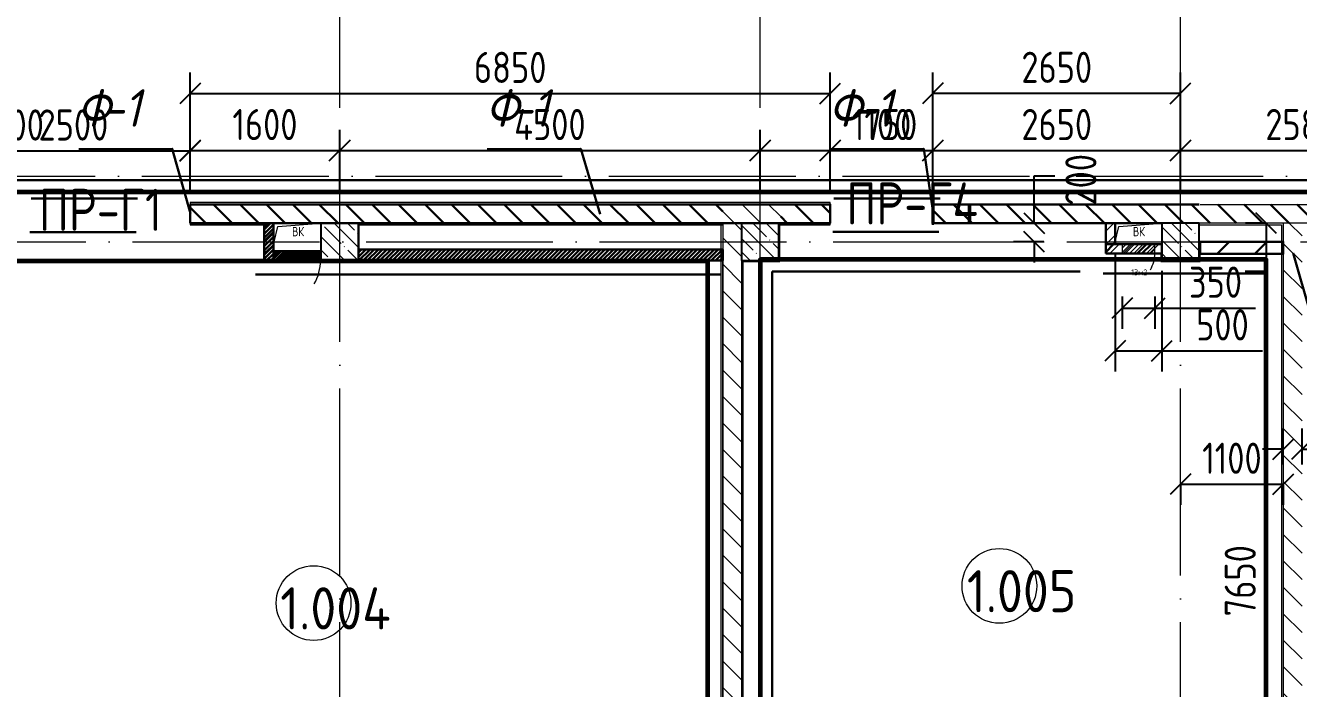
# Model space of a CAD drawing. Header units: millimetres. Extents: x -592259 to 288321, y -552984 to 293768.
# Drawn here: x 37687 to 51313, y 46197 to 53288 of the extents above; entities that cross this region are included whole.
import ezdxf

# ---------------------------------------------------------------- set-up
doc = ezdxf.new("R2010")
doc.units = ezdxf.units.MM
doc.linetypes.add('ADSK_Линия сетки', pattern=[2500, 2000, -250, 0, -250])
doc.layers.get('Defpoints').update_dxf_attribs({"color": 250})
for name, color, linetype, lineweight in [('0) блоки', 6, 'Continuous', 30), ('0.3) ПГП 5 вып', 4, 'Continuous', 30), ('0.3) ПГП 6 вып', 4, 'Continuous', 30), ('2)Фарх готовы', 3, 'Continuous', 30), ('2)Фархверки', 40, 'Continuous', 30), ('3) Перемычки готовы', 3, 'Continuous', 30), ('4) Штукатурка', 6, 'Continuous', 30), ('4.6) Швы', 6, 'Continuous', 30), ('4.7) Штук. 6 вып.', 6, 'Continuous', 30), ('6.1) Шпаклевка 5 вып.', 160, 'Continuous', 60), ('A-____-____-DIMS', 250, 'Continuous', 9), ('A-AREA-____-IDEN', 250, 'Continuous', 9), ('A-DETL-GENF-OTLN', 250, 'Continuous', 5), ('A-DOOR-____-MCUT', 250, 'Continuous', 5), ('A-DOOR-____-OTLN', 250, 'Continuous', 5), ('A-GLAZ-____-OTLN', 250, 'Continuous', 5), ('A-WALL-____-MCUT', 250, 'Continuous', 13), ('A-WALL-____-PATT', 250, 'Continuous', 13), ('A-WALL-FNSH-MCUT', 250, 'Continuous', 13), ('S-COLS-____-MCUT', 250, 'Continuous', 25), ('S-COLS-____-OTLN', 250, 'Continuous', 9), ('S-GRID-____-OTLN', 250, 'Continuous', 9)]:
    doc.layers.add(name, color=color, linetype=linetype, lineweight=lineweight)
doc.styles.add('ISOCPEUR', font='isocpeur.ttf', dxfattribs={"width": 0.8, "height": 100})
doc.styles.add('ISOCPEUR_1', font='isocpeur.ttf', dxfattribs={"width": 0.9, "height": 250})
doc.styles.add('ISOCPEUR_I', font='isocpeui.ttf', dxfattribs={"width": 0.9, "height": 12.5})
doc.styles.add('ISOCPEUR_I_1', font='ГОСТ тип А.ttf', dxfattribs={"height": 2500})
doc.styles.get("Standard").update_dxf_attribs({"font": 'ГОСТ тип А.ttf'})
doc.styles.add('А3', font='ГОСТ тип А.ttf')
doc.dimstyles.new('А3', dxfattribs={"dimtxt": 333, "dimasz": 222, "dimexe": 222, "dimexo": 111, "dimgap": 111, "dimtad": 1, "dimtoh": 1, "dimdec": 0, "dimrnd": 0.0015, "dimzin": 0, "dimdsep": 46, "dimtxsty": 'Standard', "dimblk": 'OBLIQUE', "dimcen": 0, "dimclrd": 7, "dimclre": 7, "dimclrt": 7, "dimadec": 0, "dimazin": 0, "dimtfac": 1, "dimtdec": 0, "dimtofl": 0, "dimtmove": 0, "dimatfit": 3, "dimfxl": 1, "dimtolj": 1, "dimtzin": 0, "dimarcsym": 0})
pattern_1 = [(135, (0, 0), (-141.42136, -141.42136), [])]
pattern_2 = [(45, (0, 0), (-70.71068, 70.71068), [])]
pattern_3 = [(45, (125, 0), (-22.6274, 22.6274), [])]

# ---------------------------------------------------------------- blocks, each defined once
blk = doc.blocks.new('BSC_Колонна _Прямоугольная - 400x400-V11-Кладочный план на отм_ 0_000_ Секция 1_')
at = {"layer": 'S-COLS-____-OTLN', "lineweight": 5}
h = blk.add_hatch(dxfattribs=at)
h.set_pattern_fill('FP_18', color=256, style=0, pattern_type=2)
h.set_pattern_definition([(135, (-41049.98, -50975), (-142.5619, -142.5619), []), (135, (-40907.42, -50975), (-142.5619, -142.5619), [252.016, -50.403, 3.353, -47.05])])
h.paths.add_polyline_path([(-200, -200), (200, -200), (200, 200), (-200, 200)])
at = {"layer": 'S-COLS-____-MCUT'}
for p, q in [((200, 200), (-200, 200)), ((-200, 200), (-200, -200)), ((200, -200), (200, 200)), ((-200, -200), (200, -200))]:
    blk.add_line(p, q, dxfattribs=at)
blk = doc.blocks.new('BSC_Колонна _Прямоугольная - 400x400-V12-Кладочный план на отм_ 0_000_ Секция 1_')
at = {"layer": 'S-COLS-____-OTLN', "lineweight": 5}
h = blk.add_hatch(dxfattribs=at)
h.set_pattern_fill('FP_19', color=256, style=0, pattern_type=2)
h.set_pattern_definition([(135, (-45549.98, -50975), (-142.5619, -142.5619), []), (135, (-45407.42, -50975), (-142.5619, -142.5619), [252.016, -50.403, 3.353, -47.05])])
h.paths.add_polyline_path([(-200, -200), (200, -200), (200, 200), (-200, 200), (-200, -10)])
at = {"layer": 'S-COLS-____-MCUT'}
for p, q in [((200, 200), (-200, 200)), ((-200, 200), (-200, -200)), ((200, -200), (200, 200)), ((-200, -200), (200, -200))]:
    blk.add_line(p, q, dxfattribs=at)
blk = doc.blocks.new('BSC_Колонна _Прямоугольная - 400x400-V13-Кладочный план на отм_ 0_000_ Секция 1_')
at = {"layer": 'S-COLS-____-OTLN', "lineweight": 5}
h = blk.add_hatch(dxfattribs=at)
h.set_pattern_fill('FP_20', color=256, style=0, pattern_type=2)
h.set_pattern_definition([(135, (-50049.98, -50975), (-142.5619, -142.5619), []), (135, (-49907.42, -50975), (-142.5619, -142.5619), [252.016, -50.403, 3.353, -47.05])])
h.paths.add_polyline_path([(-200, -200), (200, -200), (200, 200), (-200, 200), (-200, -10)])
at = {"layer": 'S-COLS-____-MCUT'}
for p, q in [((200, 200), (-200, 200)), ((-200, 200), (-200, -200)), ((200, -200), (200, 200)), ((-200, -200), (200, -200))]:
    blk.add_line(p, q, dxfattribs=at)
blk = doc.blocks.new('_Wn_-As_OpeningMEP_floor__Rectangular - _Wn_-As_OpeningMEP_floor__Rectangular-32466847-Кладочный план на отм_ 0_000_ Секция 1_')
at = {"layer": 'A-DETL-GENF-OTLN'}
for p, q in [((-212, 112), (250, 150)), ((-250, -50), (-212, 112))]:
    blk.add_line(p, q, dxfattribs=at)
blk = doc.blocks.new('АР_Люк - ЛРС_ВК_500х400_наружный_NCS S 1000-N-42722041-Кладочный план на отм_ 0_000_ Секция 1_')
at = {"layer": 'A-DOOR-____-OTLN'}
h = blk.add_hatch(dxfattribs=at)
h.set_pattern_fill('FP_29', color=256, style=0, pattern_type=2)
h.set_pattern_definition(pattern_3)
h.paths.add_polyline_path([(375, 50), (-125, 50), (-125, -50), (375, -50)])
at = {"layer": 'A-DETL-GENF-OTLN', "lineweight": 9}
for p, q in [((375, 50), (-125, 50)), ((-125, 50), (-125, -50)), ((375, -50), (375, 50)), ((-125, -50), (375, -50))]:
    blk.add_line(p, q, dxfattribs=at)
at = {"layer": 'A-DOOR-____-MCUT'}
blk.add_arc((375, 50), 500, 150, 180, dxfattribs=at)
blk = doc.blocks.new('АР_Люк - ЛРС_ВК_350х400_наружный_NCS S 1000-N-42723972-Кладочный план на отм_ 0_000_ Секция 1_')
at = {"layer": 'A-DOOR-____-OTLN'}
h = blk.add_hatch(dxfattribs=at)
h.set_pattern_fill('FP_29', color=256, style=0, pattern_type=2)
h.set_pattern_definition(pattern_3)
h.paths.add_polyline_path([(215, 50), (-50, 50), (-50, -50), (300, -50), (300, 50)])
at = {"layer": 'A-DETL-GENF-OTLN', "lineweight": 9}
for p, q in [((300, 50), (-50, 50)), ((-50, 50), (-50, -50)), ((300, -50), (300, 50)), ((-50, -50), (300, -50))]:
    blk.add_line(p, q, dxfattribs=at)
at = {"layer": 'A-DOOR-____-MCUT'}
blk.add_arc((300, 50), 350, 150, 180, dxfattribs=at)
blk = doc.blocks.new('AAR_СКБ_Марка_Помещения - Номер-17325395-Кладочный план на отм_ 0_000_ Секция 1_')
at = {"layer": 'A-AREA-____-IDEN'}
blk.add_circle((0, 1.5), 4, dxfattribs=at)
blk = doc.blocks.new('_Oblique')
at = {"color": 0, "linetype": 'ByBlock', "lineweight": -2}
blk.add_line((-0.5, -0.5), (0.5, 0.5), dxfattribs=at)
blk = doc.blocks.new('DIMBLOCK120-Кладочный план на отм_ 0_000_ Секция 1_')
at = {"layer": 'A-____-____-DIMS', "color": 7, "lineweight": -2, "transparency": 16777216}
for p, q in [((49350, 50839), (49350, 49587)), ((49850, 50664), (49850, 49587)), ((49350, 49809), (49850, 49809)), ((49850, 49809), (50927, 49809))]:
    blk.add_line(p, q, dxfattribs=at)
at = {"layer": 'Defpoints', "color": 0, "transparency": 16777216}
for p in [(49350, 50950), (49850, 50775), (49850, 49809)]:
    blk.add_point(p, dxfattribs=at)
at = {"layer": 'A-____-____-DIMS', "color": 7, "lineweight": -2, "transparency": 16777216, "xscale": 222, "yscale": 222, "zscale": 222, "rotation": 180}
blk.add_blockref('_Oblique', (49350, 49809), dxfattribs=at)
at = {"layer": 'A-____-____-DIMS', "color": 7, "lineweight": -2, "transparency": 16777216, "xscale": 222, "yscale": 222, "zscale": 222}
blk.add_blockref('_Oblique', (49850, 49809), dxfattribs=at)
at = {"layer": 'A-____-____-DIMS', "color": 7, "transparency": 16777216, "insert": (50499, 50086), "char_height": 333, "width": 1.86, "attachment_point": 5}
blk.add_mtext('\\A1;500', dxfattribs=at)
blk = doc.blocks.new('DIMBLOCK123-Кладочный план на отм_ 0_000_ Секция 1_')
at = {"layer": 'A-____-____-DIMS', "color": 7, "lineweight": -2, "transparency": 16777216}
for p, q in [((48484, 51175), (48484, 51679)), ((48484, 51679), (48706, 51679)), ((48585, 51175), (48262, 51175)), ((48585, 50975), (48262, 50975)), ((48484, 50975), (48484, 50753))]:
    blk.add_line(p, q, dxfattribs=at)
at = {"layer": 'Defpoints', "color": 0, "transparency": 16777216}
for p in [(48484, 51175), (48696, 51175), (48696, 50975)]:
    blk.add_point(p, dxfattribs=at)
at = {"layer": 'A-____-____-DIMS', "color": 7, "lineweight": -2, "transparency": 16777216, "xscale": 222, "yscale": 222, "zscale": 222}
for p, rotation in [((48484, 51175), 270), ((48484, 50975), 90)]:
    blk.add_blockref('_Oblique', p, dxfattribs=dict(at, rotation=rotation))
at = {"layer": 'A-____-____-DIMS', "color": 7, "transparency": 16777216, "insert": (48817, 51363), "char_height": 333, "width": 1.86, "attachment_point": 1, "rotation": 90, "line_spacing_factor": 1.022761}
blk.add_mtext('\\A1;200', dxfattribs=at)
blk = doc.blocks.new('DIMBLOCK135-Кладочный план на отм_ 0_000_ Секция 1_')
at = {"layer": 'A-____-____-DIMS', "color": 7, "lineweight": -2, "transparency": 16777216}
for p, q in [((50050, 48382), (51150, 48382)), ((50050, 48371), (50050, 48160)), ((51150, 48371), (51150, 48160))]:
    blk.add_line(p, q, dxfattribs=at)
at = {"layer": 'Defpoints', "color": 0, "transparency": 16777216}
for p in [(50050, 48482), (51150, 48482), (51150, 48382)]:
    blk.add_point(p, dxfattribs=at)
at = {"layer": 'A-____-____-DIMS', "color": 7, "lineweight": -2, "transparency": 16777216, "xscale": 222, "yscale": 222, "zscale": 222, "rotation": 180}
blk.add_blockref('_Oblique', (50050, 48382), dxfattribs=at)
at = {"layer": 'A-____-____-DIMS', "color": 7, "lineweight": -2, "transparency": 16777216, "xscale": 222, "yscale": 222, "zscale": 222}
blk.add_blockref('_Oblique', (51150, 48382), dxfattribs=at)
at = {"layer": 'A-____-____-DIMS', "color": 7, "transparency": 16777216, "insert": (50600, 48660), "char_height": 333, "width": 2.11, "attachment_point": 5}
blk.add_mtext('\\A1;1100', dxfattribs=at)
blk = doc.blocks.new('DIMBLOCK136-Кладочный план на отм_ 0_000_ Секция 1_')
at = {"layer": 'A-____-____-DIMS', "color": 7, "lineweight": -2, "transparency": 16777216}
for p, q in [((51150, 48593), (51150, 48978)), ((51350, 48593), (51350, 48978)), ((51150, 48756), (50928, 48756)), ((51350, 48756), (52649, 48756))]:
    blk.add_line(p, q, dxfattribs=at)
at = {"layer": 'Defpoints', "color": 0, "transparency": 16777216}
for p in [(51350, 48756), (51150, 48482), (51350, 48482)]:
    blk.add_point(p, dxfattribs=at)
at = {"layer": 'A-____-____-DIMS', "color": 7, "lineweight": -2, "transparency": 16777216, "xscale": 222, "yscale": 222, "zscale": 222}
blk.add_blockref('_Oblique', (51150, 48756), dxfattribs=at)
at = {"layer": 'A-____-____-DIMS', "color": 7, "lineweight": -2, "transparency": 16777216, "xscale": 222, "yscale": 222, "zscale": 222, "rotation": 180}
blk.add_blockref('_Oblique', (51350, 48756), dxfattribs=at)
at = {"layer": 'A-____-____-DIMS', "color": 7, "transparency": 16777216, "insert": (51905, 49311), "char_height": 333, "width": 1.86, "attachment_point": 1, "line_spacing_factor": 1.022761}
blk.add_mtext('\\A1;200', dxfattribs=at)
blk = doc.blocks.new('DIMBLOCK163-Кладочный план на отм_ 0_000_ Секция 1_')
at = {"layer": 'A-____-____-DIMS', "color": 7, "lineweight": -2, "transparency": 16777216}
for p, q in [((50956, 51175), (50745, 51175)), ((50967, 51175), (50967, 43525)), ((50956, 43525), (50745, 43525))]:
    blk.add_line(p, q, dxfattribs=at)
at = {"layer": 'Defpoints', "color": 0, "transparency": 16777216}
for p in [(51067, 51175), (50967, 43525), (51067, 43525)]:
    blk.add_point(p, dxfattribs=at)
at = {"layer": 'A-____-____-DIMS', "color": 7, "lineweight": -2, "transparency": 16777216, "xscale": 222, "yscale": 222, "zscale": 222}
for p, rotation in [((50967, 51175), 90), ((50967, 43525), 270)]:
    blk.add_blockref('_Oblique', p, dxfattribs=dict(at, rotation=rotation))
at = {"layer": 'A-____-____-DIMS', "color": 7, "transparency": 16777216, "insert": (50689, 47350), "char_height": 333, "width": 2.57, "attachment_point": 5, "rotation": 90}
blk.add_mtext('\\A1;7650', dxfattribs=at)
blk = doc.blocks.new('DIMBLOCK283-Кладочный план на отм_ 0_000_ Секция 1_')
at = {"layer": 'A-____-____-DIMS', "color": 7, "lineweight": -2, "transparency": 16777216}
for p, q in [((39450, 52063), (39450, 52174)), ((41050, 52063), (41050, 52174)), ((39450, 51952), (41050, 51952))]:
    blk.add_line(p, q, dxfattribs=at)
at = {"layer": 'Defpoints', "color": 0, "transparency": 16777216}
for p in [(39450, 51952), (41050, 51952), (41050, 51952)]:
    blk.add_point(p, dxfattribs=at)
at = {"layer": 'A-____-____-DIMS', "color": 7, "lineweight": -2, "transparency": 16777216, "xscale": 222, "yscale": 222, "zscale": 222, "rotation": 180}
blk.add_blockref('_Oblique', (39450, 51952), dxfattribs=at)
at = {"layer": 'A-____-____-DIMS', "color": 7, "lineweight": -2, "transparency": 16777216, "xscale": 222, "yscale": 222, "zscale": 222}
blk.add_blockref('_Oblique', (41050, 51952), dxfattribs=at)
at = {"layer": 'A-____-____-DIMS', "color": 7, "transparency": 16777216, "insert": (40250, 52229), "char_height": 333, "width": 2.3, "attachment_point": 5}
blk.add_mtext('\\A1;1600', dxfattribs=at)
blk = doc.blocks.new('DIMBLOCK427-Кладочный план на отм_ 0_000_ Секция 1_')
at = {"layer": 'A-____-____-DIMS', "color": 7, "lineweight": -2, "transparency": 16777216}
for p, q in [((49425, 50389), (49425, 50044)), ((49775, 50389), (49775, 50044)), ((49425, 50266), (49775, 50266)), ((49775, 50266), (50851, 50266))]:
    blk.add_line(p, q, dxfattribs=at)
at = {"layer": 'Defpoints', "color": 0, "transparency": 16777216}
for p in [(49425, 50500), (49775, 50500), (49775, 50266)]:
    blk.add_point(p, dxfattribs=at)
at = {"layer": 'A-____-____-DIMS', "color": 7, "lineweight": -2, "transparency": 16777216, "xscale": 222, "yscale": 222, "zscale": 222, "rotation": 180}
blk.add_blockref('_Oblique', (49425, 50266), dxfattribs=at)
at = {"layer": 'A-____-____-DIMS', "color": 7, "lineweight": -2, "transparency": 16777216, "xscale": 222, "yscale": 222, "zscale": 222}
blk.add_blockref('_Oblique', (49775, 50266), dxfattribs=at)
at = {"layer": 'A-____-____-DIMS', "color": 7, "transparency": 16777216, "insert": (50424, 50543), "char_height": 333, "width": 1.86, "attachment_point": 5}
blk.add_mtext('\\A1;350', dxfattribs=at)
blk = doc.blocks.new('*D621')
at = {"layer": 'A-____-____-DIMS', "color": 7, "lineweight": -2, "transparency": 16777216}
for p, q in [((36150, 51506), (36150, 52169)), ((36950, 51486), (36950, 52169)), ((36150, 51947), (36950, 51947)), ((36950, 51947), (38027, 51947))]:
    blk.add_line(p, q, dxfattribs=at)
at = {"layer": 'Defpoints', "color": 0, "transparency": 16777216}
for p in [(36950, 51947), (36150, 51395), (36950, 51375)]:
    blk.add_point(p, dxfattribs=at)
at = {"layer": 'A-____-____-DIMS', "color": 7, "lineweight": -2, "transparency": 16777216, "xscale": 222, "yscale": 222, "zscale": 222, "rotation": 180}
blk.add_blockref('_Oblique', (36150, 51947), dxfattribs=at)
at = {"layer": 'A-____-____-DIMS', "color": 7, "lineweight": -2, "transparency": 16777216, "xscale": 222, "yscale": 222, "zscale": 222}
blk.add_blockref('_Oblique', (36950, 51947), dxfattribs=at)
at = {"layer": 'A-____-____-DIMS', "color": 7, "transparency": 16777216, "insert": (37599, 52224), "char_height": 333, "attachment_point": 5}
blk.add_mtext('\\A1;800', dxfattribs=at)
blk = doc.blocks.new('*D622')
at = {"layer": 'A-____-____-DIMS', "color": 7, "lineweight": -2, "transparency": 16777216}
for p, q in [((36950, 51486), (36950, 52169)), ((39450, 51506), (39450, 52169)), ((36950, 51947), (39450, 51947))]:
    blk.add_line(p, q, dxfattribs=at)
at = {"layer": 'Defpoints', "color": 0, "transparency": 16777216}
for p in [(39450, 51947), (36950, 51375), (39450, 51395)]:
    blk.add_point(p, dxfattribs=at)
at = {"layer": 'A-____-____-DIMS', "color": 7, "lineweight": -2, "transparency": 16777216, "xscale": 222, "yscale": 222, "zscale": 222, "rotation": 180}
blk.add_blockref('_Oblique', (36950, 51947), dxfattribs=at)
at = {"layer": 'A-____-____-DIMS', "color": 7, "lineweight": -2, "transparency": 16777216, "xscale": 222, "yscale": 222, "zscale": 222}
blk.add_blockref('_Oblique', (39450, 51947), dxfattribs=at)
at = {"layer": 'A-____-____-DIMS', "color": 7, "transparency": 16777216, "insert": (38200, 52224), "char_height": 333, "attachment_point": 5}
blk.add_mtext('\\A1;2500', dxfattribs=at)
blk = doc.blocks.new('*D623')
at = {"layer": 'A-____-____-DIMS', "color": 7, "lineweight": -2, "transparency": 16777216}
for p, q in [((41050, 51486), (41050, 52174)), ((45550, 51486), (45550, 52174)), ((41050, 51952), (45550, 51952))]:
    blk.add_line(p, q, dxfattribs=at)
at = {"layer": 'Defpoints', "color": 0, "transparency": 16777216}
for p in [(45550, 51952), (41050, 51375), (45550, 51375)]:
    blk.add_point(p, dxfattribs=at)
at = {"layer": 'A-____-____-DIMS', "color": 7, "lineweight": -2, "transparency": 16777216, "xscale": 222, "yscale": 222, "zscale": 222, "rotation": 180}
blk.add_blockref('_Oblique', (41050, 51952), dxfattribs=at)
at = {"layer": 'A-____-____-DIMS', "color": 7, "lineweight": -2, "transparency": 16777216, "xscale": 222, "yscale": 222, "zscale": 222}
blk.add_blockref('_Oblique', (45550, 51952), dxfattribs=at)
at = {"layer": 'A-____-____-DIMS', "color": 7, "transparency": 16777216, "insert": (43300, 52229), "char_height": 333, "attachment_point": 5}
blk.add_mtext('\\A1;4500', dxfattribs=at)
blk = doc.blocks.new('*D624')
at = {"layer": 'A-____-____-DIMS', "color": 7, "lineweight": -2, "transparency": 16777216}
for p, q in [((45550, 51486), (45550, 52174)), ((46300, 51486), (46300, 52174)), ((45550, 51952), (46300, 51952)), ((46300, 51952), (47377, 51952))]:
    blk.add_line(p, q, dxfattribs=at)
at = {"layer": 'Defpoints', "color": 0, "transparency": 16777216}
for p in [(46300, 51952), (45550, 51375), (46300, 51375)]:
    blk.add_point(p, dxfattribs=at)
at = {"layer": 'A-____-____-DIMS', "color": 7, "lineweight": -2, "transparency": 16777216, "xscale": 222, "yscale": 222, "zscale": 222, "rotation": 180}
blk.add_blockref('_Oblique', (45550, 51952), dxfattribs=at)
at = {"layer": 'A-____-____-DIMS', "color": 7, "lineweight": -2, "transparency": 16777216, "xscale": 222, "yscale": 222, "zscale": 222}
blk.add_blockref('_Oblique', (46300, 51952), dxfattribs=at)
at = {"layer": 'A-____-____-DIMS', "color": 7, "transparency": 16777216, "insert": (46949, 52229), "char_height": 333, "attachment_point": 5}
blk.add_mtext('\\A1;750', dxfattribs=at)
blk = doc.blocks.new('*D625')
at = {"layer": 'A-____-____-DIMS', "color": 7, "lineweight": -2, "transparency": 16777216}
for p, q in [((46300, 51486), (46300, 52174)), ((47400, 51486), (47400, 52174)), ((46300, 51952), (47400, 51952))]:
    blk.add_line(p, q, dxfattribs=at)
at = {"layer": 'Defpoints', "color": 0, "transparency": 16777216}
for p in [(47400, 51952), (46300, 51375), (47400, 51375)]:
    blk.add_point(p, dxfattribs=at)
at = {"layer": 'A-____-____-DIMS', "color": 7, "lineweight": -2, "transparency": 16777216, "xscale": 222, "yscale": 222, "zscale": 222, "rotation": 180}
blk.add_blockref('_Oblique', (46300, 51952), dxfattribs=at)
at = {"layer": 'A-____-____-DIMS', "color": 7, "lineweight": -2, "transparency": 16777216, "xscale": 222, "yscale": 222, "zscale": 222}
blk.add_blockref('_Oblique', (47400, 51952), dxfattribs=at)
at = {"layer": 'A-____-____-DIMS', "color": 7, "transparency": 16777216, "insert": (46850, 52229), "char_height": 333, "attachment_point": 5}
blk.add_mtext('\\A1;1100', dxfattribs=at)
blk = doc.blocks.new('*D626')
at = {"layer": 'A-____-____-DIMS', "color": 7, "lineweight": -2, "transparency": 16777216}
for p, q in [((47400, 51486), (47400, 52174)), ((50050, 51486), (50050, 52174)), ((47400, 51952), (50050, 51952))]:
    blk.add_line(p, q, dxfattribs=at)
at = {"layer": 'Defpoints', "color": 0, "transparency": 16777216}
for p in [(50050, 51952), (47400, 51375), (50050, 51375)]:
    blk.add_point(p, dxfattribs=at)
at = {"layer": 'A-____-____-DIMS', "color": 7, "lineweight": -2, "transparency": 16777216, "xscale": 222, "yscale": 222, "zscale": 222, "rotation": 180}
blk.add_blockref('_Oblique', (47400, 51952), dxfattribs=at)
at = {"layer": 'A-____-____-DIMS', "color": 7, "lineweight": -2, "transparency": 16777216, "xscale": 222, "yscale": 222, "zscale": 222}
blk.add_blockref('_Oblique', (50050, 51952), dxfattribs=at)
at = {"layer": 'A-____-____-DIMS', "color": 7, "transparency": 16777216, "insert": (48725, 52229), "char_height": 333, "attachment_point": 5}
blk.add_mtext('\\A1;2650', dxfattribs=at)
blk = doc.blocks.new('*D627')
at = {"layer": 'A-____-____-DIMS', "color": 7, "lineweight": -2, "transparency": 16777216}
for p, q in [((50050, 51486), (50050, 52174)), ((52630, 51486), (52630, 52174)), ((50050, 51952), (52630, 51952))]:
    blk.add_line(p, q, dxfattribs=at)
at = {"layer": 'Defpoints', "color": 0, "transparency": 16777216}
for p in [(52630, 51952), (50050, 51375), (52630, 51375)]:
    blk.add_point(p, dxfattribs=at)
at = {"layer": 'A-____-____-DIMS', "color": 7, "lineweight": -2, "transparency": 16777216, "xscale": 222, "yscale": 222, "zscale": 222, "rotation": 180}
blk.add_blockref('_Oblique', (50050, 51952), dxfattribs=at)
at = {"layer": 'A-____-____-DIMS', "color": 7, "lineweight": -2, "transparency": 16777216, "xscale": 222, "yscale": 222, "zscale": 222}
blk.add_blockref('_Oblique', (52630, 51952), dxfattribs=at)
at = {"layer": 'A-____-____-DIMS', "color": 7, "transparency": 16777216, "insert": (51340, 52229), "char_height": 333, "attachment_point": 5}
blk.add_mtext('\\A1;2580', dxfattribs=at)
blk = doc.blocks.new('*D1900')
at = {"layer": '0) блоки', "color": 7, "lineweight": -2, "transparency": 16777216}
for p, q in [((39450, 51486), (39450, 52784)), ((46300, 51486), (46300, 52784)), ((39450, 52562), (46300, 52562))]:
    blk.add_line(p, q, dxfattribs=at)
at = {"layer": 'Defpoints', "color": 0, "transparency": 16777216}
for p in [(46300, 52562), (39450, 51375), (46300, 51375)]:
    blk.add_point(p, dxfattribs=at)
at = {"layer": '0) блоки', "color": 7, "lineweight": -2, "transparency": 16777216, "xscale": 222, "yscale": 222, "zscale": 222, "rotation": 180}
blk.add_blockref('_Oblique', (39450, 52562), dxfattribs=at)
at = {"layer": '0) блоки', "color": 7, "lineweight": -2, "transparency": 16777216, "xscale": 222, "yscale": 222, "zscale": 222}
blk.add_blockref('_Oblique', (46300, 52562), dxfattribs=at)
at = {"layer": '0) блоки', "color": 7, "transparency": 16777216, "insert": (42875, 52840), "char_height": 333, "attachment_point": 5}
blk.add_mtext('\\A1;6850', dxfattribs=at)
blk = doc.blocks.new('*D1901')
at = {"color": 7, "lineweight": -2, "transparency": 16777216}
for p, q in [((47400, 51506), (47400, 52785)), ((50050, 51506), (50050, 52785)), ((47400, 52563), (50050, 52563))]:
    blk.add_line(p, q, dxfattribs=at)
at = {"layer": 'Defpoints', "color": 0, "transparency": 16777216}
for p in [(50050, 52563), (47400, 51395), (50050, 51395)]:
    blk.add_point(p, dxfattribs=at)
at = {"color": 7, "lineweight": -2, "transparency": 16777216, "xscale": 222, "yscale": 222, "zscale": 222, "rotation": 180}
blk.add_blockref('_Oblique', (47400, 52563), dxfattribs=at)
at = {"color": 7, "lineweight": -2, "transparency": 16777216, "xscale": 222, "yscale": 222, "zscale": 222}
blk.add_blockref('_Oblique', (50050, 52563), dxfattribs=at)
at = {"color": 7, "transparency": 16777216, "insert": (48725, 52841), "char_height": 333, "attachment_point": 5}
blk.add_mtext('\\A1;2650', dxfattribs=at)

msp = doc.modelspace()

# ---------------------------------------------------------------- hatches: boundary and pattern name
at = {"lineweight": 30}
h = msp.add_hatch(dxfattribs=at)
h.set_pattern_fill('FP_1', color=256, style=0, pattern_type=2)
h.set_pattern_definition(pattern_1)
h.paths.add_polyline_path([(58306.0176, 51175), (59050, 51175), (59050, 51375), (58239.9781, 51375), (58239.9781, 51175)])
h.paths.add_polyline_path([(58238.9781, 51175), (58238.9781, 51375), (57685, 51375), (57685, 51175)])
h.paths.add_polyline_path([(54750, 51175), (55685, 51175), (55685, 51375), (53730, 51375), (53730, 51175), (54749.9781, 51175)])
h.paths.add_polyline_path([(52630, 51175), (52630, 51375), (50050, 51375), (50050, 51175), (51829.9781, 51175)])
at = {"layer": '0) блоки'}
h = msp.add_hatch(dxfattribs=at)
h.set_pattern_fill('FP_1', color=5, style=0, pattern_type=2)
h.set_pattern_definition(pattern_1)
h.paths.add_polyline_path([(45150, 51175), (45150, 51375), (39449.9781, 51375), (39449.9781, 51175), (42912.6886, 51175)])
h.paths.add_polyline_path([(36315.5475, 51175), (36949.9781, 51175), (36949.9781, 51375), (34259.9781, 51375), (34259.9781, 51175)])
h = msp.add_hatch(dxfattribs=at)
h.set_pattern_fill('FP_1', color=5, style=0, pattern_type=2)
h.set_pattern_definition(pattern_1)
h.paths.add_polyline_path([(48370.6, 51175), (48370.6, 51375), (47400, 51375), (47400, 51175)])
h.paths.add_polyline_path([(46211.2591, 51175), (46300, 51175), (46300, 51375), (45770.6, 51375), (45770.6, 51175)])
h = msp.add_hatch(dxfattribs=at)
h.set_pattern_fill('FP_1', color=5, style=0, pattern_type=2)
h.set_pattern_definition(pattern_1)
h.paths.add_polyline_path([(50050, 51175), (50050, 51375), (48370.6, 51375), (48370.6, 51175), (49849.9781, 51175)])
at = {"layer": '0.3) ПГП 5 вып'}
h = msp.add_hatch(dxfattribs=at)
h.set_pattern_fill('ANSI31', color=256, scale=10)
h.paths.add_polyline_path([(40339.9781, 51175), (40239.9781, 51175), (40239.9781, 50775), (40339.9781, 50775)])
h = msp.add_hatch(dxfattribs=at)
h.set_pattern_fill('ANSI31', color=256, scale=10)
h.paths.add_polyline_path([(40339.9781, 50875), (40849.9781, 50875), (40849.9781, 50775), (40339.9781, 50775)])
h = msp.add_hatch(dxfattribs=at)
h.set_pattern_fill('ANSI31', color=256, scale=10)
h.paths.add_polyline_path([(41249.9781, 50775), (45150, 50775), (45150, 50893.8265), (41249.9781, 50893.8265)])
at = {"layer": '0.3) ПГП 6 вып'}
h = msp.add_hatch(dxfattribs=at)
h.set_pattern_fill('ANSI31', color=4, scale=90)
h.paths.add_polyline_path([(49249.9928, 51175), (49349.9928, 51175), (49349.9928, 50950), (49249.9928, 50950)])
h = msp.add_hatch(dxfattribs=at)
h.set_pattern_fill('ANSI31', color=4, scale=90)
h.paths.add_polyline_path([(50259.9781, 50845), (51150, 50845), (51150, 50975.0006), (50259.9781, 50975.0006)])
h = msp.add_hatch(dxfattribs=at)
h.set_pattern_fill('ANSI31', color=4, scale=90)
h.paths.add_polyline_path([(49248.9928, 50849), (49849.9781, 50849), (49849.9781, 50950), (49248.9928, 50950)])
at = {"layer": 'A-WALL-____-PATT', "lineweight": 15}
h = msp.add_hatch(dxfattribs=at)
h.set_pattern_fill('FP_1', color=256, style=0, pattern_type=2)
h.set_pattern_definition(pattern_1)
h.paths.add_polyline_path([(45770.6, 51175), (45770.6, 51375), (45150, 51375), (45150, 51175), (45759.9781, 51175)])
h = msp.add_hatch(dxfattribs=at)
h.set_pattern_fill('FP_6', color=256, style=0, pattern_type=2)
h.set_pattern_definition(pattern_2)
h.paths.add_polyline_path([(40339.9781, 50875), (40339.9781, 51175), (40239.9781, 51175), (40239.9781, 50875)])
h = msp.add_hatch(dxfattribs=at)
h.set_pattern_fill('FP_1', color=256, style=0, pattern_type=2)
h.set_pattern_definition(pattern_1)
h.paths.add_polyline_path([(45350, 43525), (45349.9781, 51175), (45150, 51175), (45150, 43525)])
h = msp.add_hatch(dxfattribs=at)
h.set_pattern_fill('FP_6', color=256, style=0, pattern_type=2)
h.set_pattern_definition(pattern_2)
h.paths.add_polyline_path([(49349.9928, 50950), (49349.9928, 51175), (49249.9928, 51175), (49249.9928, 50950)])
h = msp.add_hatch(dxfattribs=at)
h.set_pattern_fill('FP_1', color=256, style=0, pattern_type=2)
h.set_pattern_definition(pattern_1)
h.paths.add_polyline_path([(51150, 43525.0006), (51350, 43525.0006), (51350, 51175), (51150, 51175), (51150, 43545.0006)])
h = msp.add_hatch(dxfattribs=at)
h.set_pattern_fill('FP_6', color=256, style=0, pattern_type=2)
h.set_pattern_definition(pattern_2)
h.paths.add_polyline_path([(40713.6415, 50775), (40849.9781, 50775.2945), (40849.9781, 50875), (40239.9781, 50875), (40239.9781, 50775), (40344.9855, 50775)])
h = msp.add_hatch(dxfattribs=at)
h.set_pattern_fill('FP_6', color=256, style=0, pattern_type=2)
h.set_pattern_definition(pattern_2)
h.paths.add_polyline_path([(49833.9629, 50850), (49849.9781, 50850), (49849.9781, 50950), (49249.9928, 50950), (49249.9928, 50850), (49774.5167, 50850)])

# ---------------------------------------------------------------- linework, layer by layer
at = {"layer": '0) блоки'}
for p, q in [((47400, 51395), (47400, 51375)), ((47400, 51375), (47400, 51175)), ((47400, 51175), (47400, 51155))]:
    msp.add_line(p, q, dxfattribs=at)
at = {"layer": '0) блоки', "color": 5}
for p, q in [((50249.9781, 51375), (47400, 51375)), ((47400, 51175), (49849.9781, 51175))]:
    msp.add_line(p, q, dxfattribs=at)
at = {"layer": '0) блоки'}
msp.add_lwpolyline([(39449.9781, 51375), (46300, 51375), (46300, 51175), (39449.9781, 51175)], close=True, dxfattribs=at)
at = {"layer": '0.3) ПГП 5 вып'}
for points in [[(40339.9781, 51175), (40239.9781, 51175), (40239.9781, 50775), (40339.9781, 50775)], [(40339.9781, 50875), (40849.9781, 50875), (40849.9781, 50775), (40339.9781, 50775)], [(41249.9781, 50775), (45150, 50775), (45150, 50893.8265), (41249.9781, 50893.8265)]]:
    msp.add_lwpolyline(points, close=True, dxfattribs=at)
at = {"layer": '0.3) ПГП 6 вып'}
for points in [[(49249.9928, 51175), (49349.9928, 51175), (49349.9928, 50950), (49249.9928, 50950)], [(50259.9781, 50845), (51150, 50845), (51150, 50975.0006), (50259.9781, 50975.0006)], [(49248.9928, 50849), (49849.9781, 50849), (49849.9781, 50950), (49248.9928, 50950)]]:
    msp.add_lwpolyline(points, close=True, dxfattribs=at)
at = {"layer": '2)Фарх готовы'}
for p, q in [((38257.1098, 51966.9134), (39257.1098, 51966.9134)), ((42629.7766, 51966.9134), (43629.7766, 51966.9134)), ((46302.1077, 51966.9134), (47302.1077, 51966.9134))]:
    msp.add_line(p, q, dxfattribs=at)
for points in [[(39452.345, 51276.113), (39257.1098, 51970.0572)], [(43836.5126, 51270.7156), (43629.7766, 51970.0572)], [(47402.6922, 51285.4676), (47302.1077, 51970.0572)]]:
    msp.add_lwpolyline(points, close=True, dxfattribs=at)
at = {"layer": '2)Фархверки'}
msp.add_lwpolyline([(51254.0345, 50852.8831), (51640.1137, 49509.8528)], close=True, dxfattribs=at)
at = {"layer": '4) Штукатурка'}
for p, q in [((69050, 51634.4842), (32764.5573, 51634.4842)), ((45678.8218, 43847.3756), (45678.8218, 50658.4756)), ((45678.8218, 50658.4756), (48976.945, 50658.4756)), ((50740.2167, 50658.4756), (50966.8589, 50658.4756)), ((50966.8589, 50658.4756), (50966.8589, 43847.3756))]:
    msp.add_line(p, q, dxfattribs=at)
at = {"layer": '4.6) Швы'}
for points in [[(38884.4269, 51436.3437), (37746.8173, 51436.3437)], [(47478.1833, 51439.4235), (46340.5736, 51439.4235)], [(38870.5936, 51078.1365), (37732.9839, 51078.1365)], [(47464.3499, 51081.2163), (46326.7402, 51081.2163)]]:
    msp.add_lwpolyline(points, dxfattribs=at)
at = {"layer": '4.7) Штук. 6 вып.'}
for points in [[(40150.1283, 50626.8329), (45129.9781, 50626.8329)], [(49221.7112, 50636.8092), (50967.8589, 50636.8092)]]:
    msp.add_lwpolyline(points, dxfattribs=at)
at = {"layer": '6.1) Шпаклевка 5 вып.'}
msp.add_lwpolyline([(69050, 51506.1101), (32791.6088, 51506.1101)], dxfattribs=at)
for points in [[(36349.9781, 43719.5), (44989.9213, 43719.5), (44989.9213, 50768.803), (36349.9781, 50768.803)], [(45550, 43829.0959), (50966.8589, 43829.0959), (50966.8589, 50787.0145), (45550, 50787.0145)]]:
    msp.add_lwpolyline(points, close=True, dxfattribs=at)
at = {"layer": 'A-WALL-____-MCUT', "lineweight": 15}
for p, q in [((39449.9781, 51375), (39449.9781, 51175)), ((39449.9781, 51375), (45140, 51375)), ((45150, 51375), (46300, 51375)), ((46300, 51175), (46300, 51375)), ((50259.9781, 51375), (52630, 51375)), ((40849.9781, 51175), (39449.9781, 51175)), ((40238.9781, 51175), (40238.9781, 50765)), ((40339.9781, 51175), (40239.9781, 51175)), ((40239.9781, 50765), (40239.9781, 51175)), ((40339.9781, 50875), (40339.9781, 51175)), ((41249.9781, 51175), (45150, 51175)), ((45150, 51175), (45150, 43735.0355)), ((46300, 51175), (45749.9781, 51175)), ((45759.9781, 51175), (45759.9781, 51155)), ((49249.9928, 51175), (49248.9928, 51175)), ((49248.9928, 51175), (49248.9928, 50849)), ((49349.9928, 51175), (49249.9928, 51175)), ((49249.9928, 50850), (49249.9928, 51175)), ((49349.9928, 50950), (49349.9928, 51175)), ((52630, 51175), (50050, 51175)), ((51150, 51175), (51150, 43325.0006)), ((40849.9781, 50875), (40339.9781, 50875)), ((49248.9928, 50849), (49849.9781, 50849)), ((49249.9928, 50850), (49849.9781, 50850)), ((49849.9781, 50950), (49349.9928, 50950)), ((40238.9781, 50765), (40239.9781, 50765)), ((40239.9781, 50775), (40849.9781, 50775)), ((45350, 50775), (45350, 43525)), ((45370, 50765), (45350, 50765))]:
    msp.add_line(p, q, dxfattribs=at)
at = {"layer": 'A-WALL-FNSH-MCUT', "lineweight": 15}
for p, q in [((46300, 51395), (39449.9781, 51395)), ((39449.9781, 51395), (39449.9781, 51375)), ((46300, 51375), (46300, 51395)), ((39449.9781, 51175), (39449.9781, 51155)), ((39449.9781, 51155), (40238.9781, 51155)), ((41249.9781, 51155), (45150, 51155)), ((41259.9781, 50765), (41259.9781, 51175)), ((45129.9781, 51155), (45129.9781, 43732.0355)), ((45759.9781, 50765), (45759.9781, 51155)), ((45759.9781, 51155), (46300, 51155)), ((46300, 51155), (46300, 51175)), ((50249.9781, 51155), (51130, 51155)), ((51130, 51155), (51130, 43525.0006)), ((45149.9781, 43707.0355), (45149.9781, 50845)), ((49839.9928, 50849), (49839.9928, 50765)), ((50259.9781, 50765), (50259.9781, 50845)), ((40849.9781, 50775), (40239.9781, 50775)), ((40239.9781, 50765), (41259.9781, 50765)), ((45370, 50765), (45759.9781, 50765)), ((45370, 43735), (45370, 50765)), ((49839.9928, 50765), (50259.9781, 50765))]:
    msp.add_line(p, q, dxfattribs=at)
at = {"layer": 'S-GRID-____-OTLN', "linetype": 'ADSK_Линия сетки'}
for p, q in [((41050, 39906.0281), (41050, 61202.0051)), ((45550, 39906.0281), (45550, 61202.0051)), ((50050, 39906.0281), (50050, 61202.0051)), ((-3569.5512, 51675.0006), (72376.0288, 51675.0006)), ((-3669.3683, 50975.0006), (71106.0288, 50975.0006))]:
    msp.add_line(p, q, dxfattribs=at)

# ---------------------------------------------------------------- block references
at = {"layer": 'A-AREA-____-IDEN', "xscale": 99.99999999999993, "yscale": 99.99999999999993, "zscale": 99.99999999999993}
for p in [(48110.8352, 47144.7404), (40770.6602, 46960.7619)]:
    msp.add_blockref('AAR_СКБ_Марка_Помещения - Номер-17325395-Кладочный план на отм_ 0_000_ Секция 1_', p, dxfattribs=at)
at = {"layer": 'A-DOOR-____-OTLN', "rotation": 180}
for name, p in [('АР_Люк - ЛРС_ВК_500х400_наружный_NCS S 1000-N-42722041-Кладочный план на отм_ 0_000_ Секция 1_', (40719.9855, 50825)), ('АР_Люк - ЛРС_ВК_350х400_наружный_NCS S 1000-N-42723972-Кладочный план на отм_ 0_000_ Секция 1_', (49724.5167, 50900))]:
    msp.add_blockref(name, p, dxfattribs=at)
at = {"layer": 'A-GLAZ-____-OTLN'}
for p in [(40599.8813, 51025.0006), (49599.9928, 51025.0006)]:
    msp.add_blockref('_Wn_-As_OpeningMEP_floor__Rectangular - _Wn_-As_OpeningMEP_floor__Rectangular-32466847-Кладочный план на отм_ 0_000_ Секция 1_', p, dxfattribs=at)
at = {"layer": 'S-COLS-____-OTLN'}
for name, p in [('BSC_Колонна _Прямоугольная - 400x400-V11-Кладочный план на отм_ 0_000_ Секция 1_', (41049.9781, 50975)), ('BSC_Колонна _Прямоугольная - 400x400-V12-Кладочный план на отм_ 0_000_ Секция 1_', (45549.9781, 50975)), ('BSC_Колонна _Прямоугольная - 400x400-V13-Кладочный план на отм_ 0_000_ Секция 1_', (50049.9781, 50975))]:
    msp.add_blockref(name, p, dxfattribs=at)

# ---------------------------------------------------------------- texts
at = {"layer": '0.3) ПГП 6 вып', "insert": (49521.944, 50679.861), "char_height": 63.81659, "attachment_point": 1, "style": 'А3'}
msp.add_mtext_dynamic_manual_height_columns('13м2', width=1367.025343, gutter_width=319.083, heights=[0], dxfattribs=at)
at = {"layer": '2)Фарх готовы', "char_height": 400, "attachment_point": 1, "style": 'ISOCPEUR_I'}
for s, insert, width in [('\\fISOCPEUR|b0|i1|c204|p34|;Ф', (38236.3717, 52605.9663), 312.658125), ('\\fISOCPEUR|b0|i1|c204|p34|;Ф', (38236.3717, 52605.9663), 312.658125), ('-1', (38494.3404, 52605.9663), 384.81), ('\\fISOCPEUR|b0|i1|c204|p34|;Ф', (42609.0384, 52605.9663), 312.658125), ('Ф', (42609.0384, 52605.9663), 312.658125), ('-1', (42867.0072, 52605.9663), 384.81), ('\\fISOCPEUR|b0|i1|c204|p34|;Ф', (46281.3695, 52605.9663), 312.658125), ('\\fISOCPEUR|b0|i1|c204|p34|;Ф', (46281.3695, 52605.9663), 312.658125), ('-1', (46539.3382, 52605.9663), 384.81)]:
    msp.add_mtext(s, dxfattribs=dict(at, insert=insert, width=width))
at = {"layer": '2)Фархверки', "char_height": 100, "width": 160.3375, "attachment_point": 1, "style": 'ISOCPEUR'}
for insert in [(40539.9023, 51133.956), (49540.0139, 51133.956)]:
    msp.add_mtext('ВК', dxfattribs=dict(at, insert=insert))
at = {"layer": '3) Перемычки готовы', "char_height": 450, "width": 333.502, "attachment_point": 1, "style": 'ISOCPEUR_I_1'}
for s, insert in [('ПР-Г1', (37830.4366, 51541.7427)), ('ПР-Г4', (46473.2161, 51609.6242))]:
    msp.add_mtext(s, dxfattribs=dict(at, insert=insert))
at = {"layer": 'A-AREA-____-IDEN', "char_height": 450, "attachment_point": 1, "style": 'ISOCPEUR_1'}
for s, insert, width in [('1.005', (47763.011, 47463.4709), 800.885812), ('1.004', (40413.836, 47279.4925), 822.531375)]:
    msp.add_mtext(s, dxfattribs=dict(at, insert=insert, width=width))

# ---------------------------------------------------------------- dimensions: what is measured, and where the dimension line sits
dim = msp.add_linear_dim(base=(50050, 52563.2023), p1=(47400, 51395), p2=(50050, 51395), dimstyle='А3')
dim.commit()
dim.dimension.update_dxf_attribs({"geometry": '*D1901', "text_midpoint": (48725, 52840.7023)})
at = {"layer": '0) блоки'}
dim = msp.add_linear_dim(base=(46300, 52562.2023), p1=(39449.9781, 51375), p2=(46300, 51375), dimstyle='А3', dxfattribs=at)
dim.commit()
dim.dimension.update_dxf_attribs({"geometry": '*D1900', "text_midpoint": (42874.989, 52839.7023)})
at = {"layer": 'A-____-____-DIMS'}
for base, p1, p2, picture, middle in [((36949.9781, 51946.7165), (36150, 51395), (36949.9781, 51375), '*D621', (37599.3281, 52224.2165)), ((39449.9781, 51946.7165), (36949.9781, 51375), (39449.9781, 51395), '*D622', (38199.9781, 52224.2165)), ((41050, 51951.9021), (39449.9781, 51951.9021), (41050, 51951.9021), 'DIMBLOCK283-Кладочный план на отм_ 0_000_ Секция 1_', (40249.989, 52229.4021)), ((45550, 51951.9021), (41050, 51375), (45550, 51375), '*D623', (43300, 52229.4021)), ((46300, 51951.9021), (45550, 51375), (46300, 51375), '*D624', (46949.35, 52229.4021)), ((47400, 51951.9021), (46300, 51375), (47400, 51375), '*D625', (46850, 52229.4021)), ((50050, 51951.9021), (47400, 51375), (50050, 51375), '*D626', (48725, 52229.4021)), ((52630, 51951.9021), (50050, 51375), (52630, 51375), '*D627', (51340, 52229.4021)), ((49849.9781, 49808.7046), (49349.9928, 50950), (49849.9781, 50775), 'DIMBLOCK120-Кладочный план на отм_ 0_000_ Секция 1_', (50499.3281, 50086.2046)), ((49774.5167, 50265.9238), (49424.5167, 50500), (49774.5167, 50500), 'DIMBLOCK427-Кладочный план на отм_ 0_000_ Секция 1_', (50423.8667, 50543.4238)), ((51150, 48382.2131), (50050, 48482.198), (51150, 48482.198), 'DIMBLOCK135-Кладочный план на отм_ 0_000_ Секция 1_', (50600, 48659.7131))]:
    dim = msp.add_linear_dim(base=base, p1=p1, p2=p2, dimstyle='А3', dxfattribs=at)
    dim.commit()
    dim.dimension.update_dxf_attribs({"geometry": picture, "text_midpoint": middle})
dim = msp.add_linear_dim(base=(48483.8803, 51175), p1=(48696.0194, 50975.0006), p2=(48696.0194, 51175), angle=90, dimstyle='А3', dxfattribs=at)
dim.commit()
dim.dimension.update_dxf_attribs({"geometry": 'DIMBLOCK123-Кладочный план на отм_ 0_000_ Секция 1_', "text_midpoint": (49038.8803, 51679.4703), "dimtype": 160, "text_rotation": 90})
dim = msp.add_linear_dim(base=(50966.8589, 43525.0006), p1=(51066.8438, 51175), p2=(51066.8438, 43525.0006), angle=90, dimstyle='А3', dxfattribs=at)
dim.commit()
dim.dimension.update_dxf_attribs({"geometry": 'DIMBLOCK163-Кладочный план на отм_ 0_000_ Секция 1_', "text_midpoint": (50689.3589, 47350.0003)})
dim = msp.add_linear_dim(base=(51350, 48755.928), p1=(51150, 48482.198), p2=(51350, 48482.198), dimstyle='А3', dxfattribs=at)
dim.commit()
dim.dimension.update_dxf_attribs({"geometry": 'DIMBLOCK136-Кладочный план на отм_ 0_000_ Секция 1_', "text_midpoint": (52221.35, 48755.928), "dimtype": 160})

doc.saveas('drawing.dxf')
